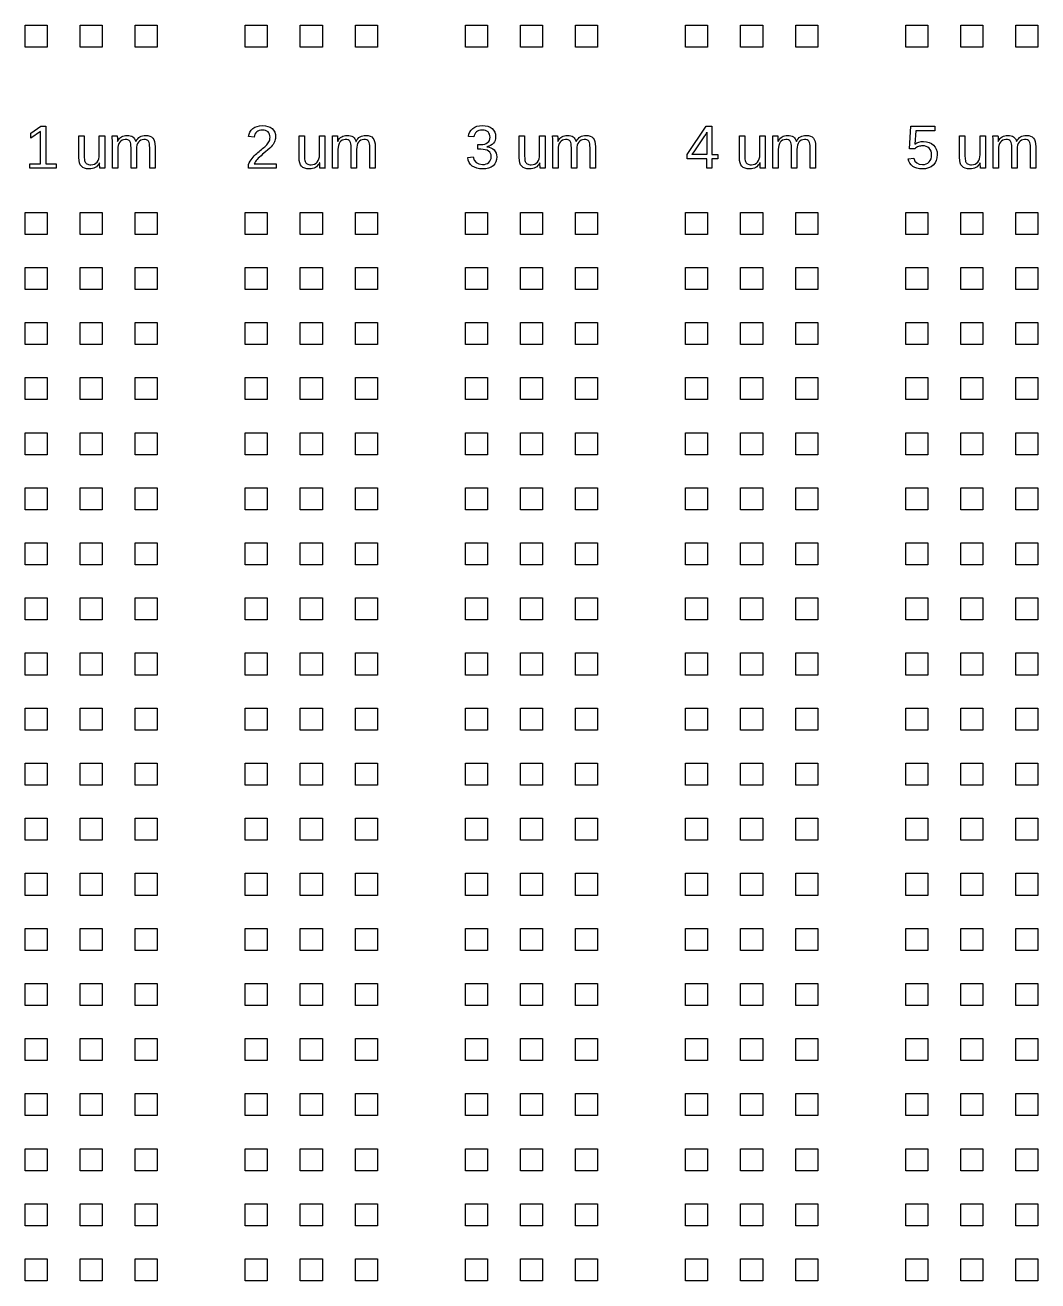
# Model space of a CAD drawing. Extents: x -21493 to 21493, y -12519 to 35265.
# Drawn here: x 400 to 9597, y 11773 to 23169 of the extents above; entities that cross this region are included whole.
import ezdxf

# ---------------------------------------------------------------- set-up
doc = ezdxf.new("R2010")
doc.units = 0
doc.layers.add('L0D0_0', color=1, linetype='CONTINUOUS')

msp = doc.modelspace()

# ---------------------------------------------------------------- linework, layer by layer
at = {"layer": 'L0D0_0'}
for points in [[(399.865, 22969.271), (399.865, 23169.203), (599.798, 23169.203), (599.798, 22969.271)], [(899.695, 22969.271), (899.695, 23169.203), (1099.627, 23169.203), (1099.627, 22969.271)], [(1399.524, 22969.271), (1399.524, 23169.203), (1599.457, 23169.203), (1599.457, 22969.271)], [(2399.183, 22969.271), (2399.183, 23169.203), (2599.115, 23169.203), (2599.115, 22969.271)], [(2899.012, 22969.271), (2899.012, 23169.203), (3098.945, 23169.203), (3098.945, 22969.271)], [(3398.846, 22969.271), (3398.846, 23169.203), (3598.774, 23169.203), (3598.774, 22969.271)], [(4398.505, 22969.271), (4398.505, 23169.203), (4598.437, 23169.203), (4598.437, 22969.271)], [(4898.334, 22969.271), (4898.334, 23169.203), (5098.267, 23169.203), (5098.267, 22969.271)], [(5398.163, 22969.271), (5398.163, 23169.203), (5598.096, 23169.203), (5598.096, 22969.271)], [(6397.822, 22969.271), (6397.822, 23169.203), (6597.755, 23169.203), (6597.755, 22969.271)], [(6897.656, 22969.271), (6897.656, 23169.203), (7097.584, 23169.203), (7097.584, 22969.271)], [(7397.485, 22969.271), (7397.485, 23169.203), (7597.418, 23169.203), (7597.418, 22969.271)], [(8397.144, 22969.271), (8397.144, 23169.203), (8597.077, 23169.203), (8597.077, 22969.271)], [(8896.973, 22969.271), (8896.973, 23169.203), (9096.906, 23169.203), (9096.906, 22969.271)], [(9396.803, 22969.271), (9396.803, 23169.203), (9596.735, 23169.203), (9596.735, 22969.271)], [(442.168, 21869.648), (442.168, 21911.131), (539.528, 21911.131), (539.528, 22205.131), (453.289, 22143.551), (453.289, 22189.637), (543.593, 22251.718), (588.613, 22251.718), (588.613, 21911.131), (681.631, 21911.131), (681.631, 21869.648)], [(2427.113, 21869.648), (2427.113, 21904.134), (2434.412, 21919.527), (2442.468, 21933.925), (2451.296, 21947.52), (2460.885, 21960.116), (2470.969, 21971.909), (2481.318, 21983.207), (2491.923, 21993.905), (2502.78, 22004.002), (2513.734, 22013.695), (2524.641, 22022.994), (2535.498, 22031.89), (2546.305, 22040.487), (2556.821, 22048.887), (2566.817, 22057.283), (2576.284, 22065.679), (2585.222, 22074.079), (2593.479, 22082.672), (2600.917, 22091.37), (2607.511, 22100.266), (2613.29, 22109.363), (2617.969, 22118.863), (2621.317, 22129.057), (2623.328, 22139.754), (2623.996, 22151.149), (2622.85, 22165.945), (2619.389, 22179.041), (2613.631, 22190.435), (2605.554, 22199.936), (2595.436, 22207.529), (2583.521, 22212.931), (2569.816, 22216.228), (2554.301, 22217.328), (2539.396, 22216.228), (2525.859, 22213.027), (2513.704, 22207.731), (2502.91, 22200.335), (2493.851, 22191.036), (2486.883, 22179.94), (2481.986, 22167.243), (2479.189, 22152.749), (2429.284, 22157.348), (2433.753, 22179.142), (2441.729, 22198.533), (2453.207, 22215.627), (2468.201, 22230.323), (2486.144, 22242.221), (2506.476, 22250.617), (2529.19, 22255.716), (2554.301, 22257.413), (2581.513, 22255.716), (2605.394, 22250.617), (2625.928, 22242.121), (2643.123, 22230.222), (2656.706, 22215.127), (2666.404, 22197.235), (2672.233, 22176.441), (2674.169, 22152.749), (2673.531, 22141.652), (2671.633, 22130.556), (2668.453, 22119.56), (2664.005, 22108.565), (2658.298, 22097.569), (2651.359, 22086.574), (2643.182, 22075.578), (2633.765, 22064.679), (2621.438, 22052.184), (2604.546, 22036.589), (2583.071, 22018.097), (2557.019, 21996.601), (2542.214, 21984.106), (2529.022, 21972.313), (2517.404, 21961.115), (2507.387, 21950.62), (2498.811, 21940.422), (2491.524, 21930.527), (2485.526, 21920.728), (2480.818, 21911.131), (2680.138, 21911.131), (2680.138, 21869.648)], [(4553.35, 21864.247), (4525.802, 21865.847), (4501.178, 21870.744), (4479.497, 21878.942), (4460.744, 21890.438), (4445.209, 21905.033), (4433.184, 21922.828), (4424.666, 21943.719), (4419.656, 21967.814), (4470.098, 21972.409), (4478.968, 21942.719), (4495.789, 21921.627), (4520.594, 21908.834), (4553.35, 21904.634), (4570.805, 21905.734), (4586.27, 21909.132), (4599.756, 21914.831), (4611.251, 21922.828), (4620.449, 21933.026), (4627.018, 21945.42), (4630.954, 21960.015), (4632.264, 21976.811), (4630.765, 21991.507), (4626.266, 22004.501), (4618.769, 22015.795), (4608.274, 22025.493), (4594.939, 22033.091), (4578.941, 22038.589), (4560.289, 22041.886), (4538.978, 22042.885), (4511.317, 22042.885), (4511.317, 22085.272), (4537.898, 22085.272), (4556.84, 22086.372), (4573.523, 22089.572), (4587.95, 22095.07), (4600.134, 22102.769), (4609.802, 22112.362), (4616.711, 22123.559), (4620.857, 22136.554), (4622.239, 22151.149), (4621.109, 22165.647), (4617.728, 22178.541), (4612.091, 22189.839), (4604.204, 22199.533), (4594.086, 22207.332), (4581.793, 22212.83), (4567.307, 22216.228), (4550.641, 22217.328), (4535.278, 22216.228), (4521.451, 22213.128), (4509.175, 22208.029), (4498.439, 22200.734), (4489.514, 22191.637), (4482.677, 22180.838), (4477.918, 22168.343), (4475.247, 22154.147), (4426.166, 22157.948), (4430.635, 22180.04), (4438.61, 22199.633), (4450.085, 22216.727), (4465.083, 22231.125), (4483.025, 22242.62), (4503.349, 22250.915), (4526.071, 22255.817), (4551.183, 22257.413), (4578.323, 22255.817), (4602.263, 22250.815), (4623.007, 22242.419), (4640.542, 22230.722), (4654.478, 22216.03), (4664.432, 22198.735), (4670.413, 22178.839), (4672.399, 22156.247), (4671.122, 22138.855), (4667.284, 22123.059), (4660.887, 22109.065), (4651.928, 22096.767), (4640.534, 22086.271), (4626.808, 22077.577), (4610.773, 22070.677), (4592.41, 22065.679), (4592.41, 22064.679), (4612.642, 22061.08), (4630.504, 22055.183), (4645.998, 22046.686), (4659.115, 22035.888), (4669.56, 22022.994), (4677.019, 22008.601), (4681.488, 21992.704), (4682.979, 21975.11), (4680.879, 21950.221), (4674.571, 21928.225), (4664.062, 21909.233), (4649.35, 21893.239), (4630.744, 21880.543), (4608.542, 21871.445), (4582.742, 21866.048)], [(6590.64, 21869.648), (6590.64, 21956.117), (6410.569, 21956.117), (6410.569, 21994.102), (6585.491, 22251.718), (6636.743, 22251.718), (6636.743, 21994.703), (6690.436, 21994.703), (6690.436, 21956.117), (6636.743, 21956.117), (6636.743, 21869.648)], [(8547.113, 21864.247), (8521.691, 21865.649), (8498.839, 21870.047), (8478.565, 21877.342), (8460.871, 21887.54), (8445.977, 21900.535), (8434.091, 21916.129), (8425.225, 21934.223), (8419.379, 21955.118), (8468.741, 21960.813), (8479.498, 21935.924), (8496.331, 21918.229), (8519.234, 21907.633), (8548.193, 21904.134), (8566.786, 21905.533), (8583.25, 21910.031), (8597.568, 21917.431), (8609.752, 21927.826), (8619.488, 21940.821), (8626.435, 21956.017), (8630.605, 21973.409), (8631.995, 21993.006), (8630.597, 22010.197), (8626.397, 22025.695), (8619.408, 22039.387), (8609.622, 22051.386), (8597.455, 22061.08), (8583.351, 22067.98), (8567.286, 22072.176), (8549.281, 22073.575), (8539.558, 22073.176), (8530.158, 22071.979), (8521.111, 22070.076), (8512.396, 22067.38), (8503.858, 22063.679), (8495.311, 22058.98), (8486.772, 22053.083), (8478.225, 22046.186), (8430.505, 22046.186), (8443.247, 22251.718), (8660.463, 22251.718), (8660.463, 22210.23), (8487.725, 22210.23), (8480.396, 22089.073), (8497.23, 22099.669), (8515.996, 22107.364), (8536.685, 22111.963), (8559.319, 22113.462), (8586.089, 22111.362), (8609.992, 22105.167), (8631.034, 22094.869), (8649.22, 22080.374), (8663.865, 22062.579), (8674.331, 22042.289), (8680.619, 22019.395), (8682.706, 21994.102), (8680.459, 21965.513), (8673.718, 21940.124), (8662.496, 21917.931), (8646.771, 21898.934), (8627.065, 21883.743), (8603.893, 21872.945), (8577.244, 21866.347)], [(981.263, 21864.247), (958.747, 21865.746), (939.464, 21870.244), (923.42, 21877.741), (910.619, 21888.241), (900.829, 21902.135), (893.836, 21920.031), (889.644, 21941.821), (888.245, 21967.512), (888.245, 22163.047), (937.331, 22163.047), (937.331, 21977.008), (937.684, 21963.316), (938.755, 21951.317), (940.531, 21940.821), (943.026, 21932.026), (946.294, 21924.626), (950.414, 21918.229), (955.378, 21913.03), (961.195, 21908.935), (968.159, 21905.835), (976.584, 21903.634), (986.467, 21902.336), (997.807, 21901.933), (1014.493, 21903.433), (1029.332, 21907.935), (1042.297, 21915.529), (1053.402, 21926.029), (1062.298, 21939.322), (1068.656, 21954.916), (1072.466, 21972.812), (1073.734, 21993.006), (1073.734, 22163.047), (1122.547, 22163.047), (1122.547, 21932.324), (1122.647, 21909.132), (1122.958, 21891.038), (1123.466, 21877.842), (1124.176, 21869.648), (1078.073, 21869.648), (1077.943, 21870.647), (1077.804, 21872.147), (1077.674, 21874.243), (1077.535, 21876.943), (1077.392, 21880.043), (1077.224, 21883.34), (1077.052, 21886.939), (1076.855, 21890.639), (1076.645, 21895.339), (1076.414, 21901.837), (1076.174, 21909.934), (1075.906, 21919.829), (1075.095, 21919.829), (1066.359, 21905.734), (1056.959, 21893.84), (1046.892, 21884.243), (1036.178, 21876.842), (1024.46, 21871.345), (1011.398, 21867.346), (997, 21865.049)], [(1192.313, 21869.648), (1192.313, 22100.467), (1192.216, 22123.559), (1191.905, 22141.753), (1191.393, 22154.849), (1190.683, 22163.047), (1236.791, 22163.047), (1236.929, 22162.148), (1237.06, 22160.548), (1237.198, 22158.448), (1237.328, 22155.748), (1237.48, 22152.648), (1237.639, 22149.351), (1237.82, 22145.852), (1238.009, 22142.051), (1238.219, 22137.356), (1238.45, 22130.858), (1238.698, 22122.761), (1238.958, 22112.861), (1239.769, 22112.861), (1247.925, 22127.36), (1256.653, 22139.355), (1265.96, 22149.053), (1275.838, 22156.247), (1286.573, 22161.649), (1298.417, 22165.445), (1311.383, 22167.743), (1325.47, 22168.545), (1341.274, 22167.646), (1355.327, 22165.147), (1367.646, 22161.048), (1378.213, 22155.248), (1387.168, 22147.553), (1394.656, 22137.956), (1400.662, 22126.457), (1405.202, 22112.861), (1406.013, 22112.861), (1413.997, 22126.658), (1422.796, 22138.355), (1432.372, 22147.952), (1442.759, 22155.449), (1454.107, 22161.149), (1466.59, 22165.244), (1480.206, 22167.646), (1494.961, 22168.545), (1515.683, 22166.945), (1533.37, 22162.447), (1548.023, 22154.95), (1559.641, 22144.353), (1568.477, 22130.359), (1574.794, 22112.462), (1578.583, 22090.769), (1579.843, 22065.179), (1579.843, 21869.648), (1531.568, 21869.648), (1531.568, 22055.683), (1530.841, 22075.276), (1528.661, 22091.672), (1525.012, 22104.768), (1519.913, 22114.562), (1512.916, 22121.66), (1503.571, 22126.759), (1491.895, 22129.758), (1477.879, 22130.758), (1462.763, 22129.359), (1449.437, 22124.861), (1437.883, 22117.46), (1428.113, 22107.065), (1420.348, 22093.97), (1414.787, 22078.375), (1411.46, 22060.282), (1410.352, 22039.689), (1410.352, 21869.648), (1362.077, 21869.648), (1362.077, 22055.683), (1361.346, 22075.276), (1359.166, 22091.672), (1355.521, 22104.768), (1350.422, 22114.562), (1343.412, 22121.66), (1334.075, 22126.759), (1322.399, 22129.758), (1308.384, 22130.758), (1293.6, 22129.359), (1280.454, 22124.861), (1268.929, 22117.364), (1259.03, 22106.965), (1251.075, 22093.768), (1245.397, 22078.174), (1241.999, 22060.181), (1240.856, 22039.689), (1240.856, 21869.648)], [(2980.585, 21864.247), (2958.064, 21865.746), (2938.782, 21870.244), (2922.746, 21877.741), (2909.941, 21888.241), (2900.155, 21902.135), (2893.157, 21920.031), (2888.957, 21941.821), (2887.567, 21967.512), (2887.567, 22163.047), (2936.653, 22163.047), (2936.653, 21977.008), (2937.001, 21963.316), (2938.072, 21951.317), (2939.849, 21940.821), (2942.339, 21932.026), (2945.62, 21924.626), (2949.736, 21918.229), (2954.704, 21913.03), (2960.513, 21908.935), (2967.481, 21905.835), (2975.91, 21903.634), (2985.784, 21902.336), (2997.12, 21901.933), (3013.815, 21903.433), (3028.649, 21907.935), (3041.615, 21915.529), (3052.724, 21926.029), (3061.619, 21939.322), (3067.978, 21954.916), (3071.783, 21972.812), (3073.056, 21993.006), (3073.056, 22163.047), (3121.868, 22163.047), (3121.868, 21932.324), (3121.969, 21909.132), (3122.28, 21891.038), (3122.788, 21877.842), (3123.498, 21869.648), (3077.395, 21869.648), (3077.264, 21870.647), (3077.122, 21872.147), (3076.996, 21874.243), (3076.853, 21876.943), (3076.714, 21880.043), (3076.542, 21883.34), (3076.374, 21886.939), (3076.172, 21890.639), (3075.962, 21895.339), (3075.736, 21901.837), (3075.496, 21909.934), (3075.223, 21919.829), (3074.413, 21919.829), (3065.677, 21905.734), (3056.281, 21893.84), (3046.214, 21884.243), (3035.5, 21876.842), (3023.782, 21871.345), (3010.715, 21867.346), (2996.322, 21865.049)], [(3191.635, 21869.648), (3191.635, 22100.467), (3191.534, 22123.559), (3191.223, 22141.753), (3190.715, 22154.849), (3190.005, 22163.047), (3236.108, 22163.047), (3236.251, 22162.148), (3236.381, 22160.548), (3236.52, 22158.448), (3236.65, 22155.748), (3236.797, 22152.648), (3236.961, 22149.351), (3237.137, 22145.852), (3237.331, 22142.051), (3237.541, 22137.356), (3237.767, 22130.858), (3238.019, 22122.761), (3238.28, 22112.861), (3239.09, 22112.861), (3247.247, 22127.36), (3255.974, 22139.355), (3265.282, 22149.053), (3275.156, 22156.247), (3285.891, 22161.649), (3297.739, 22165.445), (3310.705, 22167.743), (3324.791, 22168.545), (3340.596, 22167.646), (3354.649, 22165.147), (3366.964, 22161.048), (3377.531, 22155.248), (3386.489, 22147.553), (3393.974, 22137.956), (3399.984, 22126.457), (3404.524, 22112.861), (3405.331, 22112.861), (3413.319, 22126.658), (3422.118, 22138.355), (3431.694, 22147.952), (3442.081, 22155.449), (3453.425, 22161.149), (3465.911, 22165.244), (3479.528, 22167.646), (3494.282, 22168.545), (3515.005, 22166.945), (3532.687, 22162.447), (3547.345, 22154.95), (3558.958, 22144.353), (3567.795, 22130.359), (3574.116, 22112.462), (3577.904, 22090.769), (3579.164, 22065.179), (3579.164, 21869.648), (3530.89, 21869.648), (3530.89, 22055.683), (3530.159, 22075.276), (3527.979, 22091.672), (3524.333, 22104.768), (3519.235, 22114.562), (3512.237, 22121.66), (3502.888, 22126.759), (3491.212, 22129.758), (3477.197, 22130.758), (3462.081, 22129.359), (3448.759, 22124.861), (3437.2, 22117.46), (3427.435, 22107.065), (3419.665, 22093.97), (3414.109, 22078.375), (3410.778, 22060.282), (3409.669, 22039.689), (3409.669, 21869.648), (3361.399, 21869.648), (3361.399, 22055.683), (3360.668, 22075.276), (3358.488, 22091.672), (3354.838, 22104.768), (3349.739, 22114.562), (3342.734, 22121.66), (3333.397, 22126.759), (3321.721, 22129.758), (3307.706, 22130.758), (3292.922, 22129.359), (3279.776, 22124.861), (3268.247, 22117.364), (3258.352, 22106.965), (3250.393, 22093.768), (3244.718, 22078.174), (3241.316, 22060.181), (3240.178, 22039.689), (3240.178, 21869.648)], [(4979.906, 21864.247), (4957.386, 21865.746), (4938.1, 21870.244), (4922.068, 21877.741), (4909.262, 21888.241), (4899.472, 21902.135), (4892.475, 21920.031), (4888.279, 21941.821), (4886.889, 21967.512), (4886.889, 22163.047), (4935.97, 22163.047), (4935.97, 21977.008), (4936.323, 21963.316), (4937.39, 21951.317), (4939.171, 21940.821), (4941.661, 21932.026), (4944.937, 21924.626), (4949.057, 21918.229), (4954.026, 21913.03), (4959.835, 21908.935), (4966.802, 21905.835), (4975.228, 21903.634), (4985.106, 21902.336), (4996.442, 21901.933), (5013.137, 21903.433), (5027.971, 21907.935), (5040.937, 21915.529), (5052.041, 21926.029), (5060.937, 21939.322), (5067.296, 21954.916), (5071.105, 21972.812), (5072.374, 21993.006), (5072.374, 22163.047), (5121.19, 22163.047), (5121.19, 21932.324), (5121.287, 21909.132), (5121.598, 21891.038), (5122.11, 21877.842), (5122.82, 21869.648), (5076.712, 21869.648), (5076.582, 21870.647), (5076.443, 21872.147), (5076.313, 21874.243), (5076.175, 21876.943), (5076.032, 21880.043), (5075.864, 21883.34), (5075.696, 21886.939), (5075.494, 21890.639), (5075.284, 21895.339), (5075.053, 21901.837), (5074.814, 21909.934), (5074.545, 21919.829), (5073.734, 21919.829), (5064.998, 21905.734), (5055.599, 21893.84), (5045.536, 21884.243), (5034.817, 21876.842), (5023.103, 21871.345), (5010.037, 21867.346), (4995.64, 21865.049)], [(5190.956, 21869.648), (5190.956, 22100.467), (5190.856, 22123.559), (5190.545, 22141.753), (5190.037, 22154.849), (5189.327, 22163.047), (5235.43, 22163.047), (5235.569, 22162.148), (5235.699, 22160.548), (5235.838, 22158.448), (5235.968, 22155.748), (5236.119, 22152.648), (5236.279, 22149.351), (5236.459, 22145.852), (5236.648, 22142.051), (5236.858, 22137.356), (5237.089, 22130.858), (5237.337, 22122.761), (5237.597, 22112.861), (5238.408, 22112.861), (5246.564, 22127.36), (5255.292, 22139.355), (5264.599, 22149.053), (5274.478, 22156.247), (5285.213, 22161.649), (5297.057, 22165.445), (5310.022, 22167.743), (5324.109, 22168.545), (5339.914, 22167.646), (5353.971, 22165.147), (5366.285, 22161.048), (5376.853, 22155.248), (5385.807, 22147.553), (5393.296, 22137.956), (5399.306, 22126.457), (5403.842, 22112.861), (5404.652, 22112.861), (5412.641, 22126.658), (5421.436, 22138.355), (5431.012, 22147.952), (5441.398, 22155.449), (5452.747, 22161.149), (5465.233, 22165.244), (5478.845, 22167.646), (5493.6, 22168.545), (5514.323, 22166.945), (5532.009, 22162.447), (5546.663, 22154.95), (5558.28, 22144.353), (5567.117, 22130.359), (5573.434, 22112.462), (5577.222, 22090.769), (5578.482, 22065.179), (5578.482, 21869.648), (5530.211, 21869.648), (5530.211, 22055.683), (5529.481, 22075.276), (5527.301, 22091.672), (5523.651, 22104.768), (5518.552, 22114.562), (5511.555, 22121.66), (5502.21, 22126.759), (5490.534, 22129.758), (5476.519, 22130.758), (5461.403, 22129.359), (5448.076, 22124.861), (5436.522, 22117.46), (5426.753, 22107.065), (5418.987, 22093.97), (5413.43, 22078.375), (5410.1, 22060.282), (5408.991, 22039.689), (5408.991, 21869.648), (5360.716, 21869.648), (5360.716, 22055.683), (5359.985, 22075.276), (5357.81, 22091.672), (5354.16, 22104.768), (5349.061, 22114.562), (5342.051, 22121.66), (5332.715, 22126.759), (5321.039, 22129.758), (5307.023, 22130.758), (5292.239, 22129.359), (5279.093, 22124.861), (5267.569, 22117.364), (5257.673, 22106.965), (5249.714, 22093.768), (5244.036, 22078.174), (5240.638, 22060.181), (5239.5, 22039.689), (5239.5, 21869.648)], [(6455.585, 21994.703), (6459.923, 22000.1), (6474.569, 22020.197), (6572.467, 22164.446), (6574.453, 22167.445), (6576.872, 22171.443), (6579.741, 22176.441), (6583.042, 22182.338), (6586.159, 22188.037), (6588.469, 22192.338), (6589.96, 22195.236), (6590.64, 22196.735), (6590.64, 21994.703)], [(6979.228, 21864.247), (6956.704, 21865.746), (6937.421, 21870.244), (6921.386, 21877.741), (6908.58, 21888.241), (6898.794, 21902.135), (6891.797, 21920.031), (6887.597, 21941.821), (6886.207, 21967.512), (6886.207, 22163.047), (6935.292, 22163.047), (6935.292, 21977.008), (6935.641, 21963.316), (6936.712, 21951.317), (6938.492, 21940.821), (6940.979, 21932.026), (6944.259, 21924.626), (6948.375, 21918.229), (6953.344, 21913.03), (6959.152, 21908.935), (6966.12, 21905.835), (6974.549, 21903.634), (6984.424, 21902.336), (6995.759, 21901.933), (7012.454, 21903.433), (7027.289, 21907.935), (7040.254, 21915.529), (7051.363, 21926.029), (7060.259, 21939.322), (7066.618, 21954.916), (7070.427, 21972.812), (7071.695, 21993.006), (7071.695, 22163.047), (7120.508, 22163.047), (7120.508, 21932.324), (7120.609, 21909.132), (7120.919, 21891.038), (7121.428, 21877.842), (7122.137, 21869.648), (7076.034, 21869.648), (7075.904, 21870.647), (7075.765, 21872.147), (7075.635, 21874.243), (7075.492, 21876.943), (7075.354, 21880.043), (7075.186, 21883.34), (7075.013, 21886.939), (7074.816, 21890.639), (7074.606, 21895.339), (7074.375, 21901.837), (7074.136, 21909.934), (7073.863, 21919.829), (7073.056, 21919.829), (7064.316, 21905.734), (7054.921, 21893.84), (7044.853, 21884.243), (7034.139, 21876.842), (7022.421, 21871.345), (7009.355, 21867.346), (6994.961, 21865.049)], [(7190.274, 21869.648), (7190.274, 22100.467), (7190.173, 22123.559), (7189.867, 22141.753), (7189.354, 22154.849), (7188.644, 22163.047), (7234.748, 22163.047), (7234.891, 22162.148), (7235.021, 22160.548), (7235.159, 22158.448), (7235.29, 22155.748), (7235.441, 22152.648), (7235.6, 22149.351), (7235.781, 22145.852), (7235.97, 22142.051), (7236.18, 22137.356), (7236.411, 22130.858), (7236.659, 22122.761), (7236.919, 22112.861), (7237.73, 22112.861), (7245.886, 22127.36), (7254.614, 22139.355), (7263.921, 22149.053), (7273.795, 22156.247), (7284.535, 22161.649), (7296.379, 22165.445), (7309.344, 22167.743), (7323.431, 22168.545), (7339.235, 22167.646), (7353.289, 22165.147), (7365.607, 22161.048), (7376.17, 22155.248), (7385.129, 22147.553), (7392.617, 22137.956), (7398.623, 22126.457), (7403.164, 22112.861), (7403.974, 22112.861), (7411.958, 22126.658), (7420.757, 22138.355), (7430.333, 22147.952), (7440.72, 22155.449), (7452.064, 22161.149), (7464.551, 22165.244), (7478.167, 22167.646), (7492.922, 22168.545), (7513.645, 22166.945), (7531.331, 22162.447), (7545.985, 22154.95), (7557.602, 22144.353), (7566.439, 22130.359), (7572.755, 22112.462), (7576.544, 22090.769), (7577.804, 22065.179), (7577.804, 21869.648), (7529.529, 21869.648), (7529.529, 22055.683), (7528.798, 22075.276), (7526.618, 22091.672), (7522.973, 22104.768), (7517.874, 22114.562), (7510.877, 22121.66), (7501.528, 22126.759), (7489.852, 22129.758), (7475.836, 22130.758), (7460.725, 22129.359), (7447.398, 22124.861), (7435.84, 22117.46), (7426.075, 22107.065), (7418.309, 22093.97), (7412.748, 22078.375), (7409.422, 22060.282), (7408.309, 22039.689), (7408.309, 21869.648), (7360.038, 21869.648), (7360.038, 22055.683), (7359.307, 22075.276), (7357.127, 22091.672), (7353.478, 22104.768), (7348.383, 22114.562), (7341.373, 22121.66), (7332.037, 22126.759), (7320.361, 22129.758), (7306.345, 22130.758), (7291.561, 22129.359), (7278.415, 22124.861), (7266.89, 22117.364), (7256.991, 22106.965), (7249.036, 22093.768), (7243.358, 22078.174), (7239.956, 22060.181), (7238.818, 22039.689), (7238.818, 21869.648)], [(8978.546, 21864.247), (8956.025, 21865.746), (8936.739, 21870.244), (8920.708, 21877.741), (8907.902, 21888.241), (8898.116, 21902.135), (8891.114, 21920.031), (8886.919, 21941.821), (8885.528, 21967.512), (8885.528, 22163.047), (8934.61, 22163.047), (8934.61, 21977.008), (8934.962, 21963.316), (8936.029, 21951.317), (8937.81, 21940.821), (8940.301, 21932.026), (8943.577, 21924.626), (8947.697, 21918.229), (8952.665, 21913.03), (8958.474, 21908.935), (8965.442, 21905.835), (8973.867, 21903.634), (8983.745, 21902.336), (8995.081, 21901.933), (9011.776, 21903.433), (9026.611, 21907.935), (9039.576, 21915.529), (9050.681, 21926.029), (9059.581, 21939.322), (9065.935, 21954.916), (9069.745, 21972.812), (9071.017, 21993.006), (9071.017, 22163.047), (9119.83, 22163.047), (9119.83, 21932.324), (9119.93, 21909.132), (9120.237, 21891.038), (9120.749, 21877.842), (9121.459, 21869.648), (9075.356, 21869.648), (9075.226, 21870.647), (9075.083, 21872.147), (9074.953, 21874.243), (9074.814, 21876.943), (9074.675, 21880.043), (9074.503, 21883.34), (9074.335, 21886.939), (9074.134, 21890.639), (9073.924, 21895.339), (9073.693, 21901.837), (9073.453, 21909.934), (9073.184, 21919.829), (9072.374, 21919.829), (9063.638, 21905.734), (9054.242, 21893.84), (9044.175, 21884.243), (9033.457, 21876.842), (9021.743, 21871.345), (9008.677, 21867.346), (8994.283, 21865.049)], [(9189.596, 21869.648), (9189.596, 22100.467), (9189.495, 22123.559), (9189.184, 22141.753), (9188.676, 22154.849), (9187.966, 22163.047), (9234.07, 22163.047), (9234.208, 22162.148), (9234.338, 22160.548), (9234.481, 22158.448), (9234.611, 22155.748), (9234.758, 22152.648), (9234.918, 22149.351), (9235.099, 22145.852), (9235.288, 22142.051), (9235.498, 22137.356), (9235.729, 22130.858), (9235.981, 22122.761), (9236.241, 22112.861), (9237.047, 22112.861), (9245.208, 22127.36), (9253.931, 22139.355), (9263.239, 22149.053), (9273.117, 22156.247), (9283.852, 22161.649), (9295.7, 22165.445), (9308.666, 22167.743), (9322.748, 22168.545), (9338.553, 22167.646), (9352.61, 22165.147), (9364.925, 22161.048), (9375.492, 22155.248), (9384.451, 22147.553), (9391.935, 22137.956), (9397.945, 22126.457), (9402.481, 22112.861), (9403.292, 22112.861), (9411.28, 22126.658), (9420.075, 22138.355), (9429.655, 22147.952), (9440.038, 22155.449), (9451.386, 22161.149), (9463.873, 22165.244), (9477.489, 22167.646), (9492.244, 22168.545), (9512.966, 22166.945), (9530.648, 22162.447), (9545.302, 22154.95), (9556.919, 22144.353), (9565.756, 22130.359), (9572.073, 22112.462), (9575.861, 22090.769), (9577.121, 22065.179), (9577.121, 21869.648), (9528.851, 21869.648), (9528.851, 22055.683), (9528.12, 22075.276), (9525.94, 22091.672), (9522.29, 22104.768), (9517.192, 22114.562), (9510.194, 22121.66), (9500.849, 22126.759), (9489.173, 22129.758), (9475.158, 22130.758), (9460.042, 22129.359), (9446.716, 22124.861), (9435.161, 22117.46), (9425.396, 22107.065), (9417.626, 22093.97), (9412.07, 22078.375), (9408.739, 22060.282), (9407.63, 22039.689), (9407.63, 21869.648), (9359.356, 21869.648), (9359.356, 22055.683), (9358.629, 22075.276), (9356.449, 22091.672), (9352.799, 22104.768), (9347.701, 22114.562), (9340.695, 22121.66), (9331.358, 22126.759), (9319.682, 22129.758), (9305.667, 22130.758), (9290.879, 22129.359), (9277.733, 22124.861), (9266.208, 22117.364), (9256.313, 22106.965), (9248.354, 22093.768), (9242.675, 22078.174), (9239.278, 22060.181), (9238.139, 22039.689), (9238.139, 21869.648)], [(399.865, 21269.85), (399.865, 21469.783), (599.798, 21469.783), (599.798, 21269.85)], [(899.695, 21269.85), (899.695, 21469.783), (1099.627, 21469.783), (1099.627, 21269.85)], [(1399.524, 21269.85), (1399.524, 21469.783), (1599.457, 21469.783), (1599.457, 21269.85)], [(2399.183, 21269.85), (2399.183, 21469.783), (2599.115, 21469.783), (2599.115, 21269.85)], [(2899.012, 21269.85), (2899.012, 21469.783), (3098.945, 21469.783), (3098.945, 21269.85)], [(3398.846, 21269.85), (3398.846, 21469.783), (3598.774, 21469.783), (3598.774, 21269.85)], [(4398.505, 21269.85), (4398.505, 21469.783), (4598.437, 21469.783), (4598.437, 21269.85)], [(4898.334, 21269.85), (4898.334, 21469.783), (5098.267, 21469.783), (5098.267, 21269.85)], [(5398.163, 21269.85), (5398.163, 21469.783), (5598.096, 21469.783), (5598.096, 21269.85)], [(6397.822, 21269.85), (6397.822, 21469.783), (6597.755, 21469.783), (6597.755, 21269.85)], [(6897.656, 21269.85), (6897.656, 21469.783), (7097.584, 21469.783), (7097.584, 21269.85)], [(7397.485, 21269.85), (7397.485, 21469.783), (7597.418, 21469.783), (7597.418, 21269.85)], [(8397.144, 21269.85), (8397.144, 21469.783), (8597.077, 21469.783), (8597.077, 21269.85)], [(8896.973, 21269.85), (8896.973, 21469.783), (9096.906, 21469.783), (9096.906, 21269.85)], [(9396.803, 21269.85), (9396.803, 21469.783), (9596.735, 21469.783), (9596.735, 21269.85)], [(399.865, 20770.021), (399.865, 20969.953), (599.798, 20969.953), (599.798, 20770.021)], [(899.695, 20770.021), (899.695, 20969.953), (1099.627, 20969.953), (1099.627, 20770.021)], [(1399.524, 20770.021), (1399.524, 20969.953), (1599.457, 20969.953), (1599.457, 20770.021)], [(2399.183, 20770.021), (2399.183, 20969.953), (2599.115, 20969.953), (2599.115, 20770.021)], [(2899.012, 20770.021), (2899.012, 20969.953), (3098.945, 20969.953), (3098.945, 20770.021)], [(3398.846, 20770.021), (3398.846, 20969.953), (3598.774, 20969.953), (3598.774, 20770.021)], [(4398.505, 20770.021), (4398.505, 20969.953), (4598.437, 20969.953), (4598.437, 20770.021)], [(4898.334, 20770.021), (4898.334, 20969.953), (5098.267, 20969.953), (5098.267, 20770.021)], [(5398.163, 20770.021), (5398.163, 20969.953), (5598.096, 20969.953), (5598.096, 20770.021)], [(6397.822, 20770.021), (6397.822, 20969.953), (6597.755, 20969.953), (6597.755, 20770.021)], [(6897.656, 20770.021), (6897.656, 20969.953), (7097.584, 20969.953), (7097.584, 20770.021)], [(7397.485, 20770.021), (7397.485, 20969.953), (7597.418, 20969.953), (7597.418, 20770.021)], [(8397.144, 20770.021), (8397.144, 20969.953), (8597.077, 20969.953), (8597.077, 20770.021)], [(8896.973, 20770.021), (8896.973, 20969.953), (9096.906, 20969.953), (9096.906, 20770.021)], [(9396.803, 20770.021), (9396.803, 20969.953), (9596.735, 20969.953), (9596.735, 20770.021)], [(399.865, 20270.191), (399.865, 20470.124), (599.798, 20470.124), (599.798, 20270.191)], [(899.695, 20270.191), (899.695, 20470.124), (1099.627, 20470.124), (1099.627, 20270.191)], [(1399.524, 20270.191), (1399.524, 20470.124), (1599.457, 20470.124), (1599.457, 20270.191)], [(2399.183, 20270.191), (2399.183, 20470.124), (2599.115, 20470.124), (2599.115, 20270.191)], [(2899.012, 20270.191), (2899.012, 20470.124), (3098.945, 20470.124), (3098.945, 20270.191)], [(3398.846, 20270.191), (3398.846, 20470.124), (3598.774, 20470.124), (3598.774, 20270.191)], [(4398.505, 20270.191), (4398.505, 20470.124), (4598.437, 20470.124), (4598.437, 20270.191)], [(4898.334, 20270.191), (4898.334, 20470.124), (5098.267, 20470.124), (5098.267, 20270.191)], [(5398.163, 20270.191), (5398.163, 20470.124), (5598.096, 20470.124), (5598.096, 20270.191)], [(6397.822, 20270.191), (6397.822, 20470.124), (6597.755, 20470.124), (6597.755, 20270.191)], [(6897.656, 20270.191), (6897.656, 20470.124), (7097.584, 20470.124), (7097.584, 20270.191)], [(7397.485, 20270.191), (7397.485, 20470.124), (7597.418, 20470.124), (7597.418, 20270.191)], [(8397.144, 20270.191), (8397.144, 20470.124), (8597.077, 20470.124), (8597.077, 20270.191)], [(8896.973, 20270.191), (8896.973, 20470.124), (9096.906, 20470.124), (9096.906, 20270.191)], [(9396.803, 20270.191), (9396.803, 20470.124), (9596.735, 20470.124), (9596.735, 20270.191)], [(399.865, 19770.362), (399.865, 19970.29), (599.798, 19970.29), (599.798, 19770.362)], [(899.695, 19770.362), (899.695, 19970.29), (1099.627, 19970.29), (1099.627, 19770.362)], [(1399.524, 19770.362), (1399.524, 19970.29), (1599.457, 19970.29), (1599.457, 19770.362)], [(2399.183, 19770.362), (2399.183, 19970.29), (2599.115, 19970.29), (2599.115, 19770.362)], [(2899.012, 19770.362), (2899.012, 19970.29), (3098.945, 19970.29), (3098.945, 19770.362)], [(3398.846, 19770.362), (3398.846, 19970.29), (3598.774, 19970.29), (3598.774, 19770.362)], [(4398.505, 19770.362), (4398.505, 19970.29), (4598.437, 19970.29), (4598.437, 19770.362)], [(4898.334, 19770.362), (4898.334, 19970.29), (5098.267, 19970.29), (5098.267, 19770.362)], [(5398.163, 19770.362), (5398.163, 19970.29), (5598.096, 19970.29), (5598.096, 19770.362)], [(6397.822, 19770.362), (6397.822, 19970.29), (6597.755, 19970.29), (6597.755, 19770.362)], [(6897.656, 19770.362), (6897.656, 19970.29), (7097.584, 19970.29), (7097.584, 19770.362)], [(7397.485, 19770.362), (7397.485, 19970.29), (7597.418, 19970.29), (7597.418, 19770.362)], [(8397.144, 19770.362), (8397.144, 19970.29), (8597.077, 19970.29), (8597.077, 19770.362)], [(8896.973, 19770.362), (8896.973, 19970.29), (9096.906, 19970.29), (9096.906, 19770.362)], [(9396.803, 19770.362), (9396.803, 19970.29), (9596.735, 19970.29), (9596.735, 19770.362)], [(399.865, 19270.528), (399.865, 19470.461), (599.798, 19470.461), (599.798, 19270.528)], [(899.695, 19270.528), (899.695, 19470.461), (1099.627, 19470.461), (1099.627, 19270.528)], [(1399.524, 19270.528), (1399.524, 19470.461), (1599.457, 19470.461), (1599.457, 19270.528)], [(2399.183, 19270.528), (2399.183, 19470.461), (2599.115, 19470.461), (2599.115, 19270.528)], [(2899.012, 19270.528), (2899.012, 19470.461), (3098.945, 19470.461), (3098.945, 19270.528)], [(3398.846, 19270.528), (3398.846, 19470.461), (3598.774, 19470.461), (3598.774, 19270.528)], [(4398.505, 19270.528), (4398.505, 19470.461), (4598.437, 19470.461), (4598.437, 19270.528)], [(4898.334, 19270.528), (4898.334, 19470.461), (5098.267, 19470.461), (5098.267, 19270.528)], [(5398.163, 19270.528), (5398.163, 19470.461), (5598.096, 19470.461), (5598.096, 19270.528)], [(6397.822, 19270.528), (6397.822, 19470.461), (6597.755, 19470.461), (6597.755, 19270.528)], [(6897.656, 19270.528), (6897.656, 19470.461), (7097.584, 19470.461), (7097.584, 19270.528)], [(7397.485, 19270.528), (7397.485, 19470.461), (7597.418, 19470.461), (7597.418, 19270.528)], [(8397.144, 19270.528), (8397.144, 19470.461), (8597.077, 19470.461), (8597.077, 19270.528)], [(8896.973, 19270.528), (8896.973, 19470.461), (9096.906, 19470.461), (9096.906, 19270.528)], [(9396.803, 19270.528), (9396.803, 19470.461), (9596.735, 19470.461), (9596.735, 19270.528)], [(399.865, 18770.699), (399.865, 18970.631), (599.798, 18970.631), (599.798, 18770.699)], [(899.695, 18770.699), (899.695, 18970.631), (1099.627, 18970.631), (1099.627, 18770.699)], [(1399.524, 18770.699), (1399.524, 18970.631), (1599.457, 18970.631), (1599.457, 18770.699)], [(2399.183, 18770.699), (2399.183, 18970.631), (2599.115, 18970.631), (2599.115, 18770.699)], [(2899.012, 18770.699), (2899.012, 18970.631), (3098.945, 18970.631), (3098.945, 18770.699)], [(3398.846, 18770.699), (3398.846, 18970.631), (3598.774, 18970.631), (3598.774, 18770.699)], [(4398.505, 18770.699), (4398.505, 18970.631), (4598.437, 18970.631), (4598.437, 18770.699)], [(4898.334, 18770.699), (4898.334, 18970.631), (5098.267, 18970.631), (5098.267, 18770.699)], [(5398.163, 18770.699), (5398.163, 18970.631), (5598.096, 18970.631), (5598.096, 18770.699)], [(6397.822, 18770.699), (6397.822, 18970.631), (6597.755, 18970.631), (6597.755, 18770.699)], [(6897.656, 18770.699), (6897.656, 18970.631), (7097.584, 18970.631), (7097.584, 18770.699)], [(7397.485, 18770.699), (7397.485, 18970.631), (7597.418, 18970.631), (7597.418, 18770.699)], [(8397.144, 18770.699), (8397.144, 18970.631), (8597.077, 18970.631), (8597.077, 18770.699)], [(8896.973, 18770.699), (8896.973, 18970.631), (9096.906, 18970.631), (9096.906, 18770.699)], [(9396.803, 18770.699), (9396.803, 18970.631), (9596.735, 18970.631), (9596.735, 18770.699)], [(399.865, 18270.869), (399.865, 18470.802), (599.798, 18470.802), (599.798, 18270.869)], [(899.695, 18270.869), (899.695, 18470.802), (1099.627, 18470.802), (1099.627, 18270.869)], [(1399.524, 18270.869), (1399.524, 18470.802), (1599.457, 18470.802), (1599.457, 18270.869)], [(2399.183, 18270.869), (2399.183, 18470.802), (2599.115, 18470.802), (2599.115, 18270.869)], [(2899.012, 18270.869), (2899.012, 18470.802), (3098.945, 18470.802), (3098.945, 18270.869)], [(3398.846, 18270.869), (3398.846, 18470.802), (3598.774, 18470.802), (3598.774, 18270.869)], [(4398.505, 18270.869), (4398.505, 18470.802), (4598.437, 18470.802), (4598.437, 18270.869)], [(4898.334, 18270.869), (4898.334, 18470.802), (5098.267, 18470.802), (5098.267, 18270.869)], [(5398.163, 18270.869), (5398.163, 18470.802), (5598.096, 18470.802), (5598.096, 18270.869)], [(6397.822, 18270.869), (6397.822, 18470.802), (6597.755, 18470.802), (6597.755, 18270.869)], [(6897.656, 18270.869), (6897.656, 18470.802), (7097.584, 18470.802), (7097.584, 18270.869)], [(7397.485, 18270.869), (7397.485, 18470.802), (7597.418, 18470.802), (7597.418, 18270.869)], [(8397.144, 18270.869), (8397.144, 18470.802), (8597.077, 18470.802), (8597.077, 18270.869)], [(8896.973, 18270.869), (8896.973, 18470.802), (9096.906, 18470.802), (9096.906, 18270.869)], [(9396.803, 18270.869), (9396.803, 18470.802), (9596.735, 18470.802), (9596.735, 18270.869)], [(399.865, 17771.04), (399.865, 17970.973), (599.798, 17970.973), (599.798, 17771.04)], [(899.695, 17771.04), (899.695, 17970.973), (1099.627, 17970.973), (1099.627, 17771.04)], [(1399.524, 17771.04), (1399.524, 17970.973), (1599.457, 17970.973), (1599.457, 17771.04)], [(2399.183, 17771.04), (2399.183, 17970.973), (2599.115, 17970.973), (2599.115, 17771.04)], [(2899.012, 17771.04), (2899.012, 17970.973), (3098.945, 17970.973), (3098.945, 17771.04)], [(3398.846, 17771.04), (3398.846, 17970.973), (3598.774, 17970.973), (3598.774, 17771.04)], [(4398.505, 17771.04), (4398.505, 17970.973), (4598.437, 17970.973), (4598.437, 17771.04)], [(4898.334, 17771.04), (4898.334, 17970.973), (5098.267, 17970.973), (5098.267, 17771.04)], [(5398.163, 17771.04), (5398.163, 17970.973), (5598.096, 17970.973), (5598.096, 17771.04)], [(6397.822, 17771.04), (6397.822, 17970.973), (6597.755, 17970.973), (6597.755, 17771.04)], [(6897.656, 17771.04), (6897.656, 17970.973), (7097.584, 17970.973), (7097.584, 17771.04)], [(7397.485, 17771.04), (7397.485, 17970.973), (7597.418, 17970.973), (7597.418, 17771.04)], [(8397.144, 17771.04), (8397.144, 17970.973), (8597.077, 17970.973), (8597.077, 17771.04)], [(8896.973, 17771.04), (8896.973, 17970.973), (9096.906, 17970.973), (9096.906, 17771.04)], [(9396.803, 17771.04), (9396.803, 17970.973), (9596.735, 17970.973), (9596.735, 17771.04)], [(399.865, 17271.211), (399.865, 17471.143), (599.798, 17471.143), (599.798, 17271.211)], [(899.695, 17271.211), (899.695, 17471.143), (1099.627, 17471.143), (1099.627, 17271.211)], [(1399.524, 17271.211), (1399.524, 17471.143), (1599.457, 17471.143), (1599.457, 17271.211)], [(2399.183, 17271.211), (2399.183, 17471.143), (2599.115, 17471.143), (2599.115, 17271.211)], [(2899.012, 17271.211), (2899.012, 17471.143), (3098.945, 17471.143), (3098.945, 17271.211)], [(3398.846, 17271.211), (3398.846, 17471.143), (3598.774, 17471.143), (3598.774, 17271.211)], [(4398.505, 17271.211), (4398.505, 17471.143), (4598.437, 17471.143), (4598.437, 17271.211)], [(4898.334, 17271.211), (4898.334, 17471.143), (5098.267, 17471.143), (5098.267, 17271.211)], [(5398.163, 17271.211), (5398.163, 17471.143), (5598.096, 17471.143), (5598.096, 17271.211)], [(6397.822, 17271.211), (6397.822, 17471.143), (6597.755, 17471.143), (6597.755, 17271.211)], [(6897.656, 17271.211), (6897.656, 17471.143), (7097.584, 17471.143), (7097.584, 17271.211)], [(7397.485, 17271.211), (7397.485, 17471.143), (7597.418, 17471.143), (7597.418, 17271.211)], [(8397.144, 17271.211), (8397.144, 17471.143), (8597.077, 17471.143), (8597.077, 17271.211)], [(8896.973, 17271.211), (8896.973, 17471.143), (9096.906, 17471.143), (9096.906, 17271.211)], [(9396.803, 17271.211), (9396.803, 17471.143), (9596.735, 17471.143), (9596.735, 17271.211)], [(399.865, 16771.381), (399.865, 16971.314), (599.798, 16971.314), (599.798, 16771.381)], [(899.695, 16771.381), (899.695, 16971.314), (1099.627, 16971.314), (1099.627, 16771.381)], [(1399.524, 16771.381), (1399.524, 16971.314), (1599.457, 16971.314), (1599.457, 16771.381)], [(2399.183, 16771.381), (2399.183, 16971.314), (2599.115, 16971.314), (2599.115, 16771.381)], [(2899.012, 16771.381), (2899.012, 16971.314), (3098.945, 16971.314), (3098.945, 16771.381)], [(3398.846, 16771.381), (3398.846, 16971.314), (3598.774, 16971.314), (3598.774, 16771.381)], [(4398.505, 16771.381), (4398.505, 16971.314), (4598.437, 16971.314), (4598.437, 16771.381)], [(4898.334, 16771.381), (4898.334, 16971.314), (5098.267, 16971.314), (5098.267, 16771.381)], [(5398.163, 16771.381), (5398.163, 16971.314), (5598.096, 16971.314), (5598.096, 16771.381)], [(6397.822, 16771.381), (6397.822, 16971.314), (6597.755, 16971.314), (6597.755, 16771.381)], [(6897.656, 16771.381), (6897.656, 16971.314), (7097.584, 16971.314), (7097.584, 16771.381)], [(7397.485, 16771.381), (7397.485, 16971.314), (7597.418, 16971.314), (7597.418, 16771.381)], [(8397.144, 16771.381), (8397.144, 16971.314), (8597.077, 16971.314), (8597.077, 16771.381)], [(8896.973, 16771.381), (8896.973, 16971.314), (9096.906, 16971.314), (9096.906, 16771.381)], [(9396.803, 16771.381), (9396.803, 16971.314), (9596.735, 16971.314), (9596.735, 16771.381)], [(399.865, 16271.552), (399.865, 16471.48), (599.798, 16471.48), (599.798, 16271.552)], [(899.695, 16271.552), (899.695, 16471.48), (1099.627, 16471.48), (1099.627, 16271.552)], [(1399.524, 16271.552), (1399.524, 16471.48), (1599.457, 16471.48), (1599.457, 16271.552)], [(2399.183, 16271.552), (2399.183, 16471.48), (2599.115, 16471.48), (2599.115, 16271.552)], [(2899.012, 16271.552), (2899.012, 16471.48), (3098.945, 16471.48), (3098.945, 16271.552)], [(3398.846, 16271.552), (3398.846, 16471.48), (3598.774, 16471.48), (3598.774, 16271.552)], [(4398.505, 16271.552), (4398.505, 16471.48), (4598.437, 16471.48), (4598.437, 16271.552)], [(4898.334, 16271.552), (4898.334, 16471.48), (5098.267, 16471.48), (5098.267, 16271.552)], [(5398.163, 16271.552), (5398.163, 16471.48), (5598.096, 16471.48), (5598.096, 16271.552)], [(6397.822, 16271.552), (6397.822, 16471.48), (6597.755, 16471.48), (6597.755, 16271.552)], [(6897.656, 16271.552), (6897.656, 16471.48), (7097.584, 16471.48), (7097.584, 16271.552)], [(7397.485, 16271.552), (7397.485, 16471.48), (7597.418, 16471.48), (7597.418, 16271.552)], [(8397.144, 16271.552), (8397.144, 16471.48), (8597.077, 16471.48), (8597.077, 16271.552)], [(8896.973, 16271.552), (8896.973, 16471.48), (9096.906, 16471.48), (9096.906, 16271.552)], [(9396.803, 16271.552), (9396.803, 16471.48), (9596.735, 16471.48), (9596.735, 16271.552)], [(399.865, 15771.718), (399.865, 15971.651), (599.798, 15971.651), (599.798, 15771.718)], [(899.695, 15771.718), (899.695, 15971.651), (1099.627, 15971.651), (1099.627, 15771.718)], [(1399.524, 15771.718), (1399.524, 15971.651), (1599.457, 15971.651), (1599.457, 15771.718)], [(2399.183, 15771.718), (2399.183, 15971.651), (2599.115, 15971.651), (2599.115, 15771.718)], [(2899.012, 15771.718), (2899.012, 15971.651), (3098.945, 15971.651), (3098.945, 15771.718)], [(3398.846, 15771.718), (3398.846, 15971.651), (3598.774, 15971.651), (3598.774, 15771.718)], [(4398.505, 15771.718), (4398.505, 15971.651), (4598.437, 15971.651), (4598.437, 15771.718)], [(4898.334, 15771.718), (4898.334, 15971.651), (5098.267, 15971.651), (5098.267, 15771.718)], [(5398.163, 15771.718), (5398.163, 15971.651), (5598.096, 15971.651), (5598.096, 15771.718)], [(6397.822, 15771.718), (6397.822, 15971.651), (6597.755, 15971.651), (6597.755, 15771.718)], [(6897.656, 15771.718), (6897.656, 15971.651), (7097.584, 15971.651), (7097.584, 15771.718)], [(7397.485, 15771.718), (7397.485, 15971.651), (7597.418, 15971.651), (7597.418, 15771.718)], [(8397.144, 15771.718), (8397.144, 15971.651), (8597.077, 15971.651), (8597.077, 15771.718)], [(8896.973, 15771.718), (8896.973, 15971.651), (9096.906, 15971.651), (9096.906, 15771.718)], [(9396.803, 15771.718), (9396.803, 15971.651), (9596.735, 15971.651), (9596.735, 15771.718)], [(399.865, 15271.889), (399.865, 15471.821), (599.798, 15471.821), (599.798, 15271.889)], [(899.695, 15271.889), (899.695, 15471.821), (1099.627, 15471.821), (1099.627, 15271.889)], [(1399.524, 15271.889), (1399.524, 15471.821), (1599.457, 15471.821), (1599.457, 15271.889)], [(2399.183, 15271.889), (2399.183, 15471.821), (2599.115, 15471.821), (2599.115, 15271.889)], [(2899.012, 15271.889), (2899.012, 15471.821), (3098.945, 15471.821), (3098.945, 15271.889)], [(3398.846, 15271.889), (3398.846, 15471.821), (3598.774, 15471.821), (3598.774, 15271.889)], [(4398.505, 15271.889), (4398.505, 15471.821), (4598.437, 15471.821), (4598.437, 15271.889)], [(4898.334, 15271.889), (4898.334, 15471.821), (5098.267, 15471.821), (5098.267, 15271.889)], [(5398.163, 15271.889), (5398.163, 15471.821), (5598.096, 15471.821), (5598.096, 15271.889)], [(6397.822, 15271.889), (6397.822, 15471.821), (6597.755, 15471.821), (6597.755, 15271.889)], [(6897.656, 15271.889), (6897.656, 15471.821), (7097.584, 15471.821), (7097.584, 15271.889)], [(7397.485, 15271.889), (7397.485, 15471.821), (7597.418, 15471.821), (7597.418, 15271.889)], [(8397.144, 15271.889), (8397.144, 15471.821), (8597.077, 15471.821), (8597.077, 15271.889)], [(8896.973, 15271.889), (8896.973, 15471.821), (9096.906, 15471.821), (9096.906, 15271.889)], [(9396.803, 15271.889), (9396.803, 15471.821), (9596.735, 15471.821), (9596.735, 15271.889)], [(399.865, 14772.059), (399.865, 14971.992), (599.798, 14971.992), (599.798, 14772.059)], [(899.695, 14772.059), (899.695, 14971.992), (1099.627, 14971.992), (1099.627, 14772.059)], [(1399.524, 14772.059), (1399.524, 14971.992), (1599.457, 14971.992), (1599.457, 14772.059)], [(2399.183, 14772.059), (2399.183, 14971.992), (2599.115, 14971.992), (2599.115, 14772.059)], [(2899.012, 14772.059), (2899.012, 14971.992), (3098.945, 14971.992), (3098.945, 14772.059)], [(3398.846, 14772.059), (3398.846, 14971.992), (3598.774, 14971.992), (3598.774, 14772.059)], [(4398.505, 14772.059), (4398.505, 14971.992), (4598.437, 14971.992), (4598.437, 14772.059)], [(4898.334, 14772.059), (4898.334, 14971.992), (5098.267, 14971.992), (5098.267, 14772.059)], [(5398.163, 14772.059), (5398.163, 14971.992), (5598.096, 14971.992), (5598.096, 14772.059)], [(6397.822, 14772.059), (6397.822, 14971.992), (6597.755, 14971.992), (6597.755, 14772.059)], [(6897.656, 14772.059), (6897.656, 14971.992), (7097.584, 14971.992), (7097.584, 14772.059)], [(7397.485, 14772.059), (7397.485, 14971.992), (7597.418, 14971.992), (7597.418, 14772.059)], [(8397.144, 14772.059), (8397.144, 14971.992), (8597.077, 14971.992), (8597.077, 14772.059)], [(8896.973, 14772.059), (8896.973, 14971.992), (9096.906, 14971.992), (9096.906, 14772.059)], [(9396.803, 14772.059), (9396.803, 14971.992), (9596.735, 14971.992), (9596.735, 14772.059)], [(399.865, 14272.23), (399.865, 14472.163), (599.798, 14472.163), (599.798, 14272.23)], [(899.695, 14272.23), (899.695, 14472.163), (1099.627, 14472.163), (1099.627, 14272.23)], [(1399.524, 14272.23), (1399.524, 14472.163), (1599.457, 14472.163), (1599.457, 14272.23)], [(2399.183, 14272.23), (2399.183, 14472.163), (2599.115, 14472.163), (2599.115, 14272.23)], [(2899.012, 14272.23), (2899.012, 14472.163), (3098.945, 14472.163), (3098.945, 14272.23)], [(3398.846, 14272.23), (3398.846, 14472.163), (3598.774, 14472.163), (3598.774, 14272.23)], [(4398.505, 14272.23), (4398.505, 14472.163), (4598.437, 14472.163), (4598.437, 14272.23)], [(4898.334, 14272.23), (4898.334, 14472.163), (5098.267, 14472.163), (5098.267, 14272.23)], [(5398.163, 14272.23), (5398.163, 14472.163), (5598.096, 14472.163), (5598.096, 14272.23)], [(6397.822, 14272.23), (6397.822, 14472.163), (6597.755, 14472.163), (6597.755, 14272.23)], [(6897.656, 14272.23), (6897.656, 14472.163), (7097.584, 14472.163), (7097.584, 14272.23)], [(7397.485, 14272.23), (7397.485, 14472.163), (7597.418, 14472.163), (7597.418, 14272.23)], [(8397.144, 14272.23), (8397.144, 14472.163), (8597.077, 14472.163), (8597.077, 14272.23)], [(8896.973, 14272.23), (8896.973, 14472.163), (9096.906, 14472.163), (9096.906, 14272.23)], [(9396.803, 14272.23), (9396.803, 14472.163), (9596.735, 14472.163), (9596.735, 14272.23)], [(399.865, 13772.401), (399.865, 13972.333), (599.798, 13972.333), (599.798, 13772.401)], [(899.695, 13772.401), (899.695, 13972.333), (1099.627, 13972.333), (1099.627, 13772.401)], [(1399.524, 13772.401), (1399.524, 13972.333), (1599.457, 13972.333), (1599.457, 13772.401)], [(2399.183, 13772.401), (2399.183, 13972.333), (2599.115, 13972.333), (2599.115, 13772.401)], [(2899.012, 13772.401), (2899.012, 13972.333), (3098.945, 13972.333), (3098.945, 13772.401)], [(3398.846, 13772.401), (3398.846, 13972.333), (3598.774, 13972.333), (3598.774, 13772.401)], [(4398.505, 13772.401), (4398.505, 13972.333), (4598.437, 13972.333), (4598.437, 13772.401)], [(4898.334, 13772.401), (4898.334, 13972.333), (5098.267, 13972.333), (5098.267, 13772.401)], [(5398.163, 13772.401), (5398.163, 13972.333), (5598.096, 13972.333), (5598.096, 13772.401)], [(6397.822, 13772.401), (6397.822, 13972.333), (6597.755, 13972.333), (6597.755, 13772.401)], [(6897.656, 13772.401), (6897.656, 13972.333), (7097.584, 13972.333), (7097.584, 13772.401)], [(7397.485, 13772.401), (7397.485, 13972.333), (7597.418, 13972.333), (7597.418, 13772.401)], [(8397.144, 13772.401), (8397.144, 13972.333), (8597.077, 13972.333), (8597.077, 13772.401)], [(8896.973, 13772.401), (8896.973, 13972.333), (9096.906, 13972.333), (9096.906, 13772.401)], [(9396.803, 13772.401), (9396.803, 13972.333), (9596.735, 13972.333), (9596.735, 13772.401)], [(399.865, 13272.571), (399.865, 13472.5), (599.798, 13472.5), (599.798, 13272.571)], [(899.695, 13272.571), (899.695, 13472.5), (1099.627, 13472.5), (1099.627, 13272.571)], [(1399.524, 13272.571), (1399.524, 13472.5), (1599.457, 13472.5), (1599.457, 13272.571)], [(2399.183, 13272.571), (2399.183, 13472.5), (2599.115, 13472.5), (2599.115, 13272.571)], [(2899.012, 13272.571), (2899.012, 13472.5), (3098.945, 13472.5), (3098.945, 13272.571)], [(3398.846, 13272.571), (3398.846, 13472.5), (3598.774, 13472.5), (3598.774, 13272.571)], [(4398.505, 13272.571), (4398.505, 13472.5), (4598.437, 13472.5), (4598.437, 13272.571)], [(4898.334, 13272.571), (4898.334, 13472.5), (5098.267, 13472.5), (5098.267, 13272.571)], [(5398.163, 13272.571), (5398.163, 13472.5), (5598.096, 13472.5), (5598.096, 13272.571)], [(6397.822, 13272.571), (6397.822, 13472.5), (6597.755, 13472.5), (6597.755, 13272.571)], [(6897.656, 13272.571), (6897.656, 13472.5), (7097.584, 13472.5), (7097.584, 13272.571)], [(7397.485, 13272.571), (7397.485, 13472.5), (7597.418, 13472.5), (7597.418, 13272.571)], [(8397.144, 13272.571), (8397.144, 13472.5), (8597.077, 13472.5), (8597.077, 13272.571)], [(8896.973, 13272.571), (8896.973, 13472.5), (9096.906, 13472.5), (9096.906, 13272.571)], [(9396.803, 13272.571), (9396.803, 13472.5), (9596.735, 13472.5), (9596.735, 13272.571)], [(399.865, 12772.738), (399.865, 12972.67), (599.798, 12972.67), (599.798, 12772.738)], [(899.695, 12772.738), (899.695, 12972.67), (1099.627, 12972.67), (1099.627, 12772.738)], [(1399.524, 12772.738), (1399.524, 12972.67), (1599.457, 12972.67), (1599.457, 12772.738)], [(2399.183, 12772.738), (2399.183, 12972.67), (2599.115, 12972.67), (2599.115, 12772.738)], [(2899.012, 12772.738), (2899.012, 12972.67), (3098.945, 12972.67), (3098.945, 12772.738)], [(3398.846, 12772.738), (3398.846, 12972.67), (3598.774, 12972.67), (3598.774, 12772.738)], [(4398.505, 12772.738), (4398.505, 12972.67), (4598.437, 12972.67), (4598.437, 12772.738)], [(4898.334, 12772.738), (4898.334, 12972.67), (5098.267, 12972.67), (5098.267, 12772.738)], [(5398.163, 12772.738), (5398.163, 12972.67), (5598.096, 12972.67), (5598.096, 12772.738)], [(6397.822, 12772.738), (6397.822, 12972.67), (6597.755, 12972.67), (6597.755, 12772.738)], [(6897.656, 12772.738), (6897.656, 12972.67), (7097.584, 12972.67), (7097.584, 12772.738)], [(7397.485, 12772.738), (7397.485, 12972.67), (7597.418, 12972.67), (7597.418, 12772.738)], [(8397.144, 12772.738), (8397.144, 12972.67), (8597.077, 12972.67), (8597.077, 12772.738)], [(8896.973, 12772.738), (8896.973, 12972.67), (9096.906, 12972.67), (9096.906, 12772.738)], [(9396.803, 12772.738), (9396.803, 12972.67), (9596.735, 12972.67), (9596.735, 12772.738)], [(399.865, 12272.908), (399.865, 12472.841), (599.798, 12472.841), (599.798, 12272.908)], [(899.695, 12272.908), (899.695, 12472.841), (1099.627, 12472.841), (1099.627, 12272.908)], [(1399.524, 12272.908), (1399.524, 12472.841), (1599.457, 12472.841), (1599.457, 12272.908)], [(2399.183, 12272.908), (2399.183, 12472.841), (2599.115, 12472.841), (2599.115, 12272.908)], [(2899.012, 12272.908), (2899.012, 12472.841), (3098.945, 12472.841), (3098.945, 12272.908)], [(3398.846, 12272.908), (3398.846, 12472.841), (3598.774, 12472.841), (3598.774, 12272.908)], [(4398.505, 12272.908), (4398.505, 12472.841), (4598.437, 12472.841), (4598.437, 12272.908)], [(4898.334, 12272.908), (4898.334, 12472.841), (5098.267, 12472.841), (5098.267, 12272.908)], [(5398.163, 12272.908), (5398.163, 12472.841), (5598.096, 12472.841), (5598.096, 12272.908)], [(6397.822, 12272.908), (6397.822, 12472.841), (6597.755, 12472.841), (6597.755, 12272.908)], [(6897.656, 12272.908), (6897.656, 12472.841), (7097.584, 12472.841), (7097.584, 12272.908)], [(7397.485, 12272.908), (7397.485, 12472.841), (7597.418, 12472.841), (7597.418, 12272.908)], [(8397.144, 12272.908), (8397.144, 12472.841), (8597.077, 12472.841), (8597.077, 12272.908)], [(8896.973, 12272.908), (8896.973, 12472.841), (9096.906, 12472.841), (9096.906, 12272.908)], [(9396.803, 12272.908), (9396.803, 12472.841), (9596.735, 12472.841), (9596.735, 12272.908)], [(399.865, 11773.079), (399.865, 11973.011), (599.798, 11973.011), (599.798, 11773.079)], [(899.695, 11773.079), (899.695, 11973.011), (1099.627, 11973.011), (1099.627, 11773.079)], [(1399.524, 11773.079), (1399.524, 11973.011), (1599.457, 11973.011), (1599.457, 11773.079)], [(2399.183, 11773.079), (2399.183, 11973.011), (2599.115, 11973.011), (2599.115, 11773.079)], [(2899.012, 11773.079), (2899.012, 11973.011), (3098.945, 11973.011), (3098.945, 11773.079)], [(3398.846, 11773.079), (3398.846, 11973.011), (3598.774, 11973.011), (3598.774, 11773.079)], [(4398.505, 11773.079), (4398.505, 11973.011), (4598.437, 11973.011), (4598.437, 11773.079)], [(4898.334, 11773.079), (4898.334, 11973.011), (5098.267, 11973.011), (5098.267, 11773.079)], [(5398.163, 11773.079), (5398.163, 11973.011), (5598.096, 11973.011), (5598.096, 11773.079)], [(6397.822, 11773.079), (6397.822, 11973.011), (6597.755, 11973.011), (6597.755, 11773.079)], [(6897.656, 11773.079), (6897.656, 11973.011), (7097.584, 11973.011), (7097.584, 11773.079)], [(7397.485, 11773.079), (7397.485, 11973.011), (7597.418, 11973.011), (7597.418, 11773.079)], [(8397.144, 11773.079), (8397.144, 11973.011), (8597.077, 11973.011), (8597.077, 11773.079)], [(8896.973, 11773.079), (8896.973, 11973.011), (9096.906, 11973.011), (9096.906, 11773.079)], [(9396.803, 11773.079), (9396.803, 11973.011), (9596.735, 11973.011), (9596.735, 11773.079)]]:
    msp.add_lwpolyline(points, close=True, dxfattribs=at)

doc.saveas('drawing.dxf')
